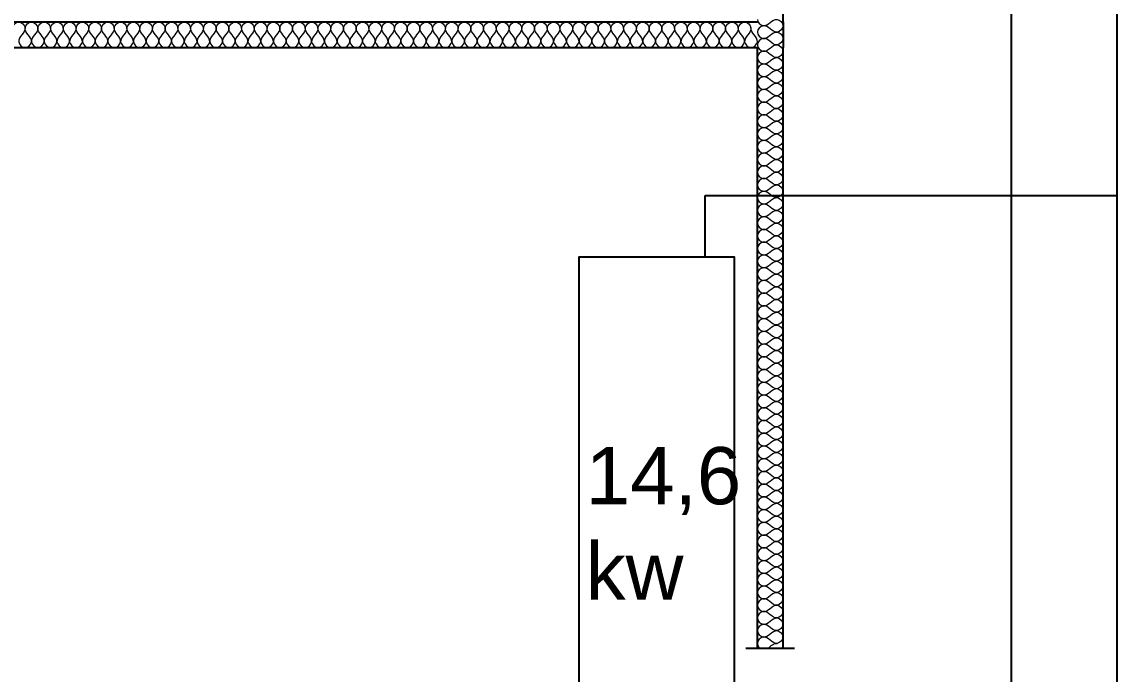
# Model space of a CAD drawing. Header units: metres. Extents: x 125 to 1179, y 511 to 749.
# Drawn here: x 306.93 to 354.77, y 577.43 to 605.92 of the extents above; entities that cross this region are included whole.
import ezdxf

# ---------------------------------------------------------------- set-up
doc = ezdxf.new("R2010")
doc.units = ezdxf.units.M
doc.layers.add('Text18', color=8, linetype='Continuous', lineweight=18)
doc.styles.get("Standard").update_dxf_attribs({"font": 'arial.ttf'})

msp = doc.modelspace()

# ---------------------------------------------------------------- linework, layer by layer
at = {"color": 152, "true_color": 0x2776bb}
for p, q in [((354.774, 566.675), (354.774, 691.675)), ((336.774, 595.64), (336.774, 598.34)), ((336.774, 598.34), (354.774, 598.34))]:
    msp.add_line(p, q, dxfattribs=at)
at = {"color": 30, "true_color": 0xf26722}
msp.add_line((350.148, 664.036), (350.148, 538.775), dxfattribs=at)
for p, q in [((340.186, 605.919), (340.186, 639.702)), ((140.186, 605.919), (339.062, 605.919)), ((340.186, 605.919), (340.186, 604.796)), ((140.186, 604.796), (339.062, 604.796)), ((339.062, 578.56), (339.062, 604.796)), ((340.186, 578.56), (340.186, 604.796)), ((338.562, 578.56), (340.686, 578.56))]:
    msp.add_line(p, q)
msp.add_lwpolyline([(338.062, 578.375), (338.062, 595.64), (331.262, 595.64), (331.262, 590.405), (331.262, 578.375), (331.262, 573.14), (338.062, 573.14)], close=True)
at = {"layer": 'Text18', "color": 0, "ltscale": 0.5}
for points, knots in [([(306.516, 605.658), (306.532, 605.778), (306.794, 606.039), (307.291, 605.543), (306.57, 605.16), (306.947, 604.796), (307.072, 604.796)], [2.217326, 2.217326, 2.217326, 2.217326, 2.553667, 2.890008, 3.49416, 3.830501, 3.830501, 3.830501, 3.830501]), ([(307.072, 605.658), (307.089, 605.778), (307.35, 606.039), (307.847, 605.543), (307.127, 605.16), (307.504, 604.796), (307.628, 604.796)], [2.217326, 2.217326, 2.217326, 2.217326, 2.553667, 2.890008, 3.49416, 3.830501, 3.830501, 3.830501, 3.830501]), ([(307.628, 605.658), (307.645, 605.778), (307.906, 606.039), (308.404, 605.543), (307.683, 605.16), (308.06, 604.796), (308.185, 604.796)], [2.217326, 2.217326, 2.217326, 2.217326, 2.553667, 2.890008, 3.49416, 3.830501, 3.830501, 3.830501, 3.830501]), ([(308.185, 605.658), (308.201, 605.778), (308.462, 606.039), (308.96, 605.543), (308.239, 605.16), (308.616, 604.796), (308.741, 604.796)], [2.217326, 2.217326, 2.217326, 2.217326, 2.553667, 2.890008, 3.49416, 3.830501, 3.830501, 3.830501, 3.830501]), ([(308.741, 605.658), (308.757, 605.778), (309.019, 606.039), (309.516, 605.543), (308.796, 605.16), (309.172, 604.796), (309.297, 604.796)], [2.217326, 2.217326, 2.217326, 2.217326, 2.553667, 2.890008, 3.49416, 3.830501, 3.830501, 3.830501, 3.830501]), ([(309.297, 605.658), (309.314, 605.778), (309.575, 606.039), (310.073, 605.543), (309.352, 605.16), (309.729, 604.796), (309.853, 604.796)], [2.217326, 2.217326, 2.217326, 2.217326, 2.553667, 2.890008, 3.49416, 3.830501, 3.830501, 3.830501, 3.830501]), ([(309.853, 605.658), (309.87, 605.778), (310.131, 606.039), (310.629, 605.543), (309.908, 605.16), (310.285, 604.796), (310.41, 604.796)], [2.217326, 2.217326, 2.217326, 2.217326, 2.553667, 2.890008, 3.49416, 3.830501, 3.830501, 3.830501, 3.830501]), ([(310.41, 605.658), (310.426, 605.778), (310.688, 606.039), (311.185, 605.543), (310.465, 605.16), (310.841, 604.796), (310.966, 604.796)], [2.217326, 2.217326, 2.217326, 2.217326, 2.553667, 2.890008, 3.49416, 3.830501, 3.830501, 3.830501, 3.830501]), ([(310.966, 605.658), (310.983, 605.778), (311.244, 606.039), (311.742, 605.543), (311.021, 605.16), (311.398, 604.796), (311.522, 604.796)], [2.217326, 2.217326, 2.217326, 2.217326, 2.553667, 2.890008, 3.49416, 3.830501, 3.830501, 3.830501, 3.830501]), ([(311.522, 605.658), (311.539, 605.778), (311.8, 606.039), (312.298, 605.543), (311.577, 605.16), (311.954, 604.796), (312.079, 604.796)], [2.217326, 2.217326, 2.217326, 2.217326, 2.553667, 2.890008, 3.49416, 3.830501, 3.830501, 3.830501, 3.830501]), ([(312.079, 605.658), (312.095, 605.778), (312.357, 606.039), (312.854, 605.543), (312.134, 605.16), (312.51, 604.796), (312.635, 604.796)], [2.217326, 2.217326, 2.217326, 2.217326, 2.553667, 2.890008, 3.49416, 3.830501, 3.830501, 3.830501, 3.830501]), ([(312.635, 605.658), (312.652, 605.778), (312.913, 606.039), (313.411, 605.543), (312.69, 605.16), (313.067, 604.796), (313.191, 604.796)], [2.217326, 2.217326, 2.217326, 2.217326, 2.553667, 2.890008, 3.49416, 3.830501, 3.830501, 3.830501, 3.830501]), ([(313.191, 605.658), (313.208, 605.778), (313.469, 606.039), (313.967, 605.543), (313.246, 605.16), (313.623, 604.796), (313.748, 604.796)], [2.217326, 2.217326, 2.217326, 2.217326, 2.553667, 2.890008, 3.49416, 3.830501, 3.830501, 3.830501, 3.830501]), ([(313.748, 605.658), (313.764, 605.778), (314.026, 606.039), (314.523, 605.543), (313.802, 605.16), (314.179, 604.796), (314.304, 604.796)], [2.217326, 2.217326, 2.217326, 2.217326, 2.553667, 2.890008, 3.49416, 3.830501, 3.830501, 3.830501, 3.830501]), ([(314.304, 605.658), (314.321, 605.778), (314.582, 606.039), (315.079, 605.543), (314.359, 605.16), (314.736, 604.796), (314.86, 604.796)], [2.217326, 2.217326, 2.217326, 2.217326, 2.553667, 2.890008, 3.49416, 3.830501, 3.830501, 3.830501, 3.830501]), ([(314.86, 605.658), (314.877, 605.778), (315.138, 606.039), (315.636, 605.543), (314.915, 605.16), (315.292, 604.796), (315.417, 604.796)], [2.217326, 2.217326, 2.217326, 2.217326, 2.553667, 2.890008, 3.49416, 3.830501, 3.830501, 3.830501, 3.830501]), ([(315.417, 605.658), (315.433, 605.778), (315.695, 606.039), (316.192, 605.543), (315.471, 605.16), (315.848, 604.796), (315.973, 604.796)], [2.217326, 2.217326, 2.217326, 2.217326, 2.553667, 2.890008, 3.49416, 3.830501, 3.830501, 3.830501, 3.830501]), ([(315.973, 605.658), (315.99, 605.778), (316.251, 606.039), (316.748, 605.543), (316.028, 605.16), (316.405, 604.796), (316.529, 604.796)], [2.217326, 2.217326, 2.217326, 2.217326, 2.553667, 2.890008, 3.49416, 3.830501, 3.830501, 3.830501, 3.830501]), ([(316.529, 605.658), (316.546, 605.778), (316.807, 606.039), (317.305, 605.543), (316.584, 605.16), (316.961, 604.796), (317.086, 604.796)], [2.217326, 2.217326, 2.217326, 2.217326, 2.553667, 2.890008, 3.49416, 3.830501, 3.830501, 3.830501, 3.830501]), ([(317.086, 605.658), (317.102, 605.778), (317.364, 606.039), (317.861, 605.543), (317.14, 605.16), (317.517, 604.796), (317.642, 604.796)], [2.217326, 2.217326, 2.217326, 2.217326, 2.553667, 2.890008, 3.49416, 3.830501, 3.830501, 3.830501, 3.830501]), ([(317.642, 605.658), (317.659, 605.778), (317.92, 606.039), (318.417, 605.543), (317.697, 605.16), (318.074, 604.796), (318.198, 604.796)], [2.217326, 2.217326, 2.217326, 2.217326, 2.553667, 2.890008, 3.49416, 3.830501, 3.830501, 3.830501, 3.830501]), ([(318.198, 605.658), (318.215, 605.778), (318.476, 606.039), (318.974, 605.543), (318.253, 605.16), (318.63, 604.796), (318.755, 604.796)], [2.217326, 2.217326, 2.217326, 2.217326, 2.553667, 2.890008, 3.49416, 3.830501, 3.830501, 3.830501, 3.830501]), ([(318.755, 605.658), (318.771, 605.778), (319.033, 606.039), (319.53, 605.543), (318.809, 605.16), (319.186, 604.796), (319.311, 604.796)], [2.217326, 2.217326, 2.217326, 2.217326, 2.553667, 2.890008, 3.49416, 3.830501, 3.830501, 3.830501, 3.830501]), ([(319.311, 605.658), (319.328, 605.778), (319.589, 606.039), (320.086, 605.543), (319.366, 605.16), (319.743, 604.796), (319.867, 604.796)], [2.217326, 2.217326, 2.217326, 2.217326, 2.553667, 2.890008, 3.49416, 3.830501, 3.830501, 3.830501, 3.830501]), ([(319.867, 605.658), (319.884, 605.778), (320.145, 606.039), (320.643, 605.543), (319.922, 605.16), (320.299, 604.796), (320.424, 604.796)], [2.217326, 2.217326, 2.217326, 2.217326, 2.553667, 2.890008, 3.49416, 3.830501, 3.830501, 3.830501, 3.830501]), ([(320.424, 605.658), (320.44, 605.778), (320.702, 606.039), (321.199, 605.543), (320.478, 605.16), (320.855, 604.796), (320.98, 604.796)], [2.217326, 2.217326, 2.217326, 2.217326, 2.553667, 2.890008, 3.49416, 3.830501, 3.830501, 3.830501, 3.830501]), ([(320.98, 605.658), (320.997, 605.778), (321.258, 606.039), (321.755, 605.543), (321.035, 605.16), (321.412, 604.796), (321.536, 604.796)], [2.217326, 2.217326, 2.217326, 2.217326, 2.553667, 2.890008, 3.49416, 3.830501, 3.830501, 3.830501, 3.830501]), ([(321.536, 605.658), (321.553, 605.778), (321.814, 606.039), (322.312, 605.543), (321.591, 605.16), (321.968, 604.796), (322.093, 604.796)], [2.217326, 2.217326, 2.217326, 2.217326, 2.553667, 2.890008, 3.49416, 3.830501, 3.830501, 3.830501, 3.830501]), ([(322.093, 605.658), (322.109, 605.778), (322.371, 606.039), (322.868, 605.543), (322.147, 605.16), (322.524, 604.796), (322.649, 604.796)], [2.217326, 2.217326, 2.217326, 2.217326, 2.553667, 2.890008, 3.49416, 3.830501, 3.830501, 3.830501, 3.830501]), ([(322.649, 605.658), (322.666, 605.778), (322.927, 606.039), (323.424, 605.543), (322.704, 605.16), (323.081, 604.796), (323.205, 604.796)], [2.217326, 2.217326, 2.217326, 2.217326, 2.553667, 2.890008, 3.49416, 3.830501, 3.830501, 3.830501, 3.830501]), ([(323.205, 605.658), (323.222, 605.778), (323.483, 606.039), (323.981, 605.543), (323.26, 605.16), (323.637, 604.796), (323.762, 604.796)], [2.217326, 2.217326, 2.217326, 2.217326, 2.553667, 2.890008, 3.49416, 3.830501, 3.830501, 3.830501, 3.830501]), ([(323.762, 605.658), (323.778, 605.778), (324.04, 606.039), (324.537, 605.543), (323.816, 605.16), (324.193, 604.796), (324.318, 604.796)], [2.217326, 2.217326, 2.217326, 2.217326, 2.553667, 2.890008, 3.49416, 3.830501, 3.830501, 3.830501, 3.830501]), ([(324.318, 605.658), (324.335, 605.778), (324.596, 606.039), (325.093, 605.543), (324.373, 605.16), (324.75, 604.796), (324.874, 604.796)], [2.217326, 2.217326, 2.217326, 2.217326, 2.553667, 2.890008, 3.49416, 3.830501, 3.830501, 3.830501, 3.830501]), ([(324.874, 605.658), (324.891, 605.778), (325.152, 606.039), (325.65, 605.543), (324.929, 605.16), (325.306, 604.796), (325.431, 604.796)], [2.217326, 2.217326, 2.217326, 2.217326, 2.553667, 2.890008, 3.49416, 3.830501, 3.830501, 3.830501, 3.830501]), ([(325.431, 605.658), (325.447, 605.778), (325.709, 606.039), (326.206, 605.543), (325.485, 605.16), (325.862, 604.796), (325.987, 604.796)], [2.217326, 2.217326, 2.217326, 2.217326, 2.553667, 2.890008, 3.49416, 3.830501, 3.830501, 3.830501, 3.830501]), ([(325.987, 605.658), (326.003, 605.778), (326.265, 606.039), (326.762, 605.543), (326.042, 605.16), (326.418, 604.796), (326.543, 604.796)], [2.217326, 2.217326, 2.217326, 2.217326, 2.553667, 2.890008, 3.49416, 3.830501, 3.830501, 3.830501, 3.830501]), ([(326.543, 605.658), (326.56, 605.778), (326.821, 606.039), (327.319, 605.543), (326.598, 605.16), (326.975, 604.796), (327.099, 604.796)], [2.217326, 2.217326, 2.217326, 2.217326, 2.553667, 2.890008, 3.49416, 3.830501, 3.830501, 3.830501, 3.830501]), ([(327.099, 605.658), (327.116, 605.778), (327.377, 606.039), (327.875, 605.543), (327.154, 605.16), (327.531, 604.796), (327.656, 604.796)], [2.217326, 2.217326, 2.217326, 2.217326, 2.553667, 2.890008, 3.49416, 3.830501, 3.830501, 3.830501, 3.830501]), ([(327.656, 605.658), (327.672, 605.778), (327.934, 606.039), (328.431, 605.543), (327.711, 605.16), (328.087, 604.796), (328.212, 604.796)], [2.217326, 2.217326, 2.217326, 2.217326, 2.553667, 2.890008, 3.49416, 3.830501, 3.830501, 3.830501, 3.830501]), ([(328.212, 605.658), (328.229, 605.778), (328.49, 606.039), (328.988, 605.543), (328.267, 605.16), (328.644, 604.796), (328.768, 604.796)], [2.217326, 2.217326, 2.217326, 2.217326, 2.553667, 2.890008, 3.49416, 3.830501, 3.830501, 3.830501, 3.830501]), ([(328.768, 605.658), (328.785, 605.778), (329.046, 606.039), (329.544, 605.543), (328.823, 605.16), (329.2, 604.796), (329.325, 604.796)], [2.217326, 2.217326, 2.217326, 2.217326, 2.553667, 2.890008, 3.49416, 3.830501, 3.830501, 3.830501, 3.830501]), ([(329.325, 605.658), (329.341, 605.778), (329.603, 606.039), (330.1, 605.543), (329.38, 605.16), (329.756, 604.796), (329.881, 604.796)], [2.217326, 2.217326, 2.217326, 2.217326, 2.553667, 2.890008, 3.49416, 3.830501, 3.830501, 3.830501, 3.830501]), ([(329.881, 605.658), (329.898, 605.778), (330.159, 606.039), (330.657, 605.543), (329.936, 605.16), (330.313, 604.796), (330.437, 604.796)], [2.217326, 2.217326, 2.217326, 2.217326, 2.553667, 2.890008, 3.49416, 3.830501, 3.830501, 3.830501, 3.830501]), ([(330.437, 605.658), (330.454, 605.778), (330.715, 606.039), (331.213, 605.543), (330.492, 605.16), (330.869, 604.796), (330.994, 604.796)], [2.217326, 2.217326, 2.217326, 2.217326, 2.553667, 2.890008, 3.49416, 3.830501, 3.830501, 3.830501, 3.830501]), ([(330.994, 605.658), (331.01, 605.778), (331.272, 606.039), (331.769, 605.543), (331.048, 605.16), (331.425, 604.796), (331.55, 604.796)], [2.217326, 2.217326, 2.217326, 2.217326, 2.553667, 2.890008, 3.49416, 3.830501, 3.830501, 3.830501, 3.830501]), ([(331.55, 605.658), (331.567, 605.778), (331.828, 606.039), (332.325, 605.543), (331.605, 605.16), (331.982, 604.796), (332.106, 604.796)], [2.217326, 2.217326, 2.217326, 2.217326, 2.553667, 2.890008, 3.49416, 3.830501, 3.830501, 3.830501, 3.830501]), ([(332.106, 605.658), (332.123, 605.778), (332.384, 606.039), (332.882, 605.543), (332.161, 605.16), (332.538, 604.796), (332.663, 604.796)], [2.217326, 2.217326, 2.217326, 2.217326, 2.553667, 2.890008, 3.49416, 3.830501, 3.830501, 3.830501, 3.830501]), ([(332.663, 605.658), (332.679, 605.778), (332.941, 606.039), (333.438, 605.543), (332.717, 605.16), (333.094, 604.796), (333.219, 604.796)], [2.217326, 2.217326, 2.217326, 2.217326, 2.553667, 2.890008, 3.49416, 3.830501, 3.830501, 3.830501, 3.830501]), ([(333.219, 605.658), (333.236, 605.778), (333.497, 606.039), (333.994, 605.543), (333.274, 605.16), (333.651, 604.796), (333.775, 604.796)], [2.217326, 2.217326, 2.217326, 2.217326, 2.553667, 2.890008, 3.49416, 3.830501, 3.830501, 3.830501, 3.830501]), ([(333.775, 605.658), (333.792, 605.778), (334.053, 606.039), (334.551, 605.543), (333.83, 605.16), (334.207, 604.796), (334.332, 604.796)], [2.217326, 2.217326, 2.217326, 2.217326, 2.553667, 2.890008, 3.49416, 3.830501, 3.830501, 3.830501, 3.830501]), ([(334.332, 605.658), (334.348, 605.778), (334.61, 606.039), (335.107, 605.543), (334.386, 605.16), (334.763, 604.796), (334.888, 604.796)], [2.217326, 2.217326, 2.217326, 2.217326, 2.553667, 2.890008, 3.49416, 3.830501, 3.830501, 3.830501, 3.830501]), ([(334.888, 605.658), (334.905, 605.778), (335.166, 606.039), (335.663, 605.543), (334.943, 605.16), (335.32, 604.796), (335.444, 604.796)], [2.217326, 2.217326, 2.217326, 2.217326, 2.553667, 2.890008, 3.49416, 3.830501, 3.830501, 3.830501, 3.830501]), ([(335.444, 605.658), (335.461, 605.778), (335.722, 606.039), (336.22, 605.543), (335.499, 605.16), (335.876, 604.796), (336.001, 604.796)], [2.217326, 2.217326, 2.217326, 2.217326, 2.553667, 2.890008, 3.49416, 3.830501, 3.830501, 3.830501, 3.830501]), ([(336.001, 605.658), (336.017, 605.778), (336.279, 606.039), (336.776, 605.543), (336.055, 605.16), (336.432, 604.796), (336.557, 604.796)], [2.217326, 2.217326, 2.217326, 2.217326, 2.553667, 2.890008, 3.49416, 3.830501, 3.830501, 3.830501, 3.830501]), ([(336.557, 605.658), (336.574, 605.778), (336.835, 606.039), (337.332, 605.543), (336.612, 605.16), (336.989, 604.796), (337.113, 604.796)], [2.217326, 2.217326, 2.217326, 2.217326, 2.553667, 2.890008, 3.49416, 3.830501, 3.830501, 3.830501, 3.830501]), ([(337.113, 605.658), (337.13, 605.778), (337.391, 606.039), (337.889, 605.543), (337.168, 605.16), (337.545, 604.796), (337.67, 604.796)], [2.217326, 2.217326, 2.217326, 2.217326, 2.553667, 2.890008, 3.49416, 3.830501, 3.830501, 3.830501, 3.830501]), ([(337.67, 605.658), (337.686, 605.778), (337.948, 606.039), (338.445, 605.543), (337.724, 605.16), (338.101, 604.796), (338.226, 604.796)], [2.217326, 2.217326, 2.217326, 2.217326, 2.553667, 2.890008, 3.49416, 3.830501, 3.830501, 3.830501, 3.830501]), ([(338.226, 605.658), (338.243, 605.778), (338.504, 606.039), (339.001, 605.543), (338.281, 605.16), (338.658, 604.796), (338.782, 604.796)], [2.217326, 2.217326, 2.217326, 2.217326, 2.553667, 2.890008, 3.49416, 3.830501, 3.830501, 3.830501, 3.830501]), ([(339.062, 606.03), (339.064, 605.899), (339.426, 605.534), (339.709, 606.06), (339.925, 606.03)], [1.2768335, 1.2768335, 1.2768335, 1.2768335, 1.6131741, 2.2173264, 2.2173264, 2.2173264, 2.2173264]), ([(339.925, 606.03), (340.045, 606.013), (340.305, 605.752), (339.81, 605.255), (339.427, 605.975), (339.063, 605.598), (339.062, 605.474)], [2.217326, 2.217326, 2.217326, 2.217326, 2.553667, 2.890008, 3.49416, 3.830501, 3.830501, 3.830501, 3.830501]), ([(307.072, 604.796), (307.203, 604.797), (307.568, 605.159), (307.042, 605.442), (307.072, 605.658)], [1.2768335, 1.2768335, 1.2768335, 1.2768335, 1.6131741, 2.2173264, 2.2173264, 2.2173264, 2.2173264]), ([(307.628, 604.796), (307.759, 604.797), (308.125, 605.159), (307.598, 605.442), (307.628, 605.658)], [1.2768335, 1.2768335, 1.2768335, 1.2768335, 1.6131741, 2.2173264, 2.2173264, 2.2173264, 2.2173264]), ([(308.185, 604.796), (308.315, 604.797), (308.681, 605.159), (308.155, 605.442), (308.185, 605.658)], [1.2768335, 1.2768335, 1.2768335, 1.2768335, 1.6131741, 2.2173264, 2.2173264, 2.2173264, 2.2173264]), ([(308.741, 604.796), (308.872, 604.797), (309.237, 605.159), (308.711, 605.442), (308.741, 605.658)], [1.2768335, 1.2768335, 1.2768335, 1.2768335, 1.6131741, 2.2173264, 2.2173264, 2.2173264, 2.2173264]), ([(309.297, 604.796), (309.428, 604.797), (309.793, 605.159), (309.267, 605.442), (309.297, 605.658)], [1.2768335, 1.2768335, 1.2768335, 1.2768335, 1.6131741, 2.2173264, 2.2173264, 2.2173264, 2.2173264]), ([(309.853, 604.796), (309.984, 604.797), (310.35, 605.159), (309.824, 605.442), (309.853, 605.658)], [1.2768335, 1.2768335, 1.2768335, 1.2768335, 1.6131741, 2.2173264, 2.2173264, 2.2173264, 2.2173264]), ([(310.41, 604.796), (310.541, 604.797), (310.906, 605.159), (310.38, 605.442), (310.41, 605.658)], [1.2768335, 1.2768335, 1.2768335, 1.2768335, 1.6131741, 2.2173264, 2.2173264, 2.2173264, 2.2173264]), ([(310.966, 604.796), (311.097, 604.797), (311.462, 605.159), (310.936, 605.442), (310.966, 605.658)], [1.2768335, 1.2768335, 1.2768335, 1.2768335, 1.6131741, 2.2173264, 2.2173264, 2.2173264, 2.2173264]), ([(311.522, 604.796), (311.653, 604.797), (312.019, 605.159), (311.493, 605.442), (311.522, 605.658)], [1.2768335, 1.2768335, 1.2768335, 1.2768335, 1.6131741, 2.2173264, 2.2173264, 2.2173264, 2.2173264]), ([(312.079, 604.796), (312.21, 604.797), (312.575, 605.159), (312.049, 605.442), (312.079, 605.658)], [1.2768335, 1.2768335, 1.2768335, 1.2768335, 1.6131741, 2.2173264, 2.2173264, 2.2173264, 2.2173264]), ([(312.635, 604.796), (312.766, 604.797), (313.131, 605.159), (312.605, 605.442), (312.635, 605.658)], [1.2768335, 1.2768335, 1.2768335, 1.2768335, 1.6131741, 2.2173264, 2.2173264, 2.2173264, 2.2173264]), ([(313.191, 604.796), (313.322, 604.797), (313.688, 605.159), (313.162, 605.442), (313.191, 605.658)], [1.2768335, 1.2768335, 1.2768335, 1.2768335, 1.6131741, 2.2173264, 2.2173264, 2.2173264, 2.2173264]), ([(313.748, 604.796), (313.878, 604.797), (314.244, 605.159), (313.718, 605.442), (313.748, 605.658)], [1.2768335, 1.2768335, 1.2768335, 1.2768335, 1.6131741, 2.2173264, 2.2173264, 2.2173264, 2.2173264]), ([(314.304, 604.796), (314.435, 604.797), (314.8, 605.159), (314.274, 605.442), (314.304, 605.658)], [1.2768335, 1.2768335, 1.2768335, 1.2768335, 1.6131741, 2.2173264, 2.2173264, 2.2173264, 2.2173264]), ([(314.86, 604.796), (314.991, 604.797), (315.357, 605.159), (314.83, 605.442), (314.86, 605.658)], [1.2768335, 1.2768335, 1.2768335, 1.2768335, 1.6131741, 2.2173264, 2.2173264, 2.2173264, 2.2173264]), ([(315.417, 604.796), (315.547, 604.797), (315.913, 605.159), (315.387, 605.442), (315.417, 605.658)], [1.2768335, 1.2768335, 1.2768335, 1.2768335, 1.6131741, 2.2173264, 2.2173264, 2.2173264, 2.2173264]), ([(315.973, 604.796), (316.104, 604.797), (316.469, 605.159), (315.943, 605.442), (315.973, 605.658)], [1.2768335, 1.2768335, 1.2768335, 1.2768335, 1.6131741, 2.2173264, 2.2173264, 2.2173264, 2.2173264]), ([(316.529, 604.796), (316.66, 604.797), (317.026, 605.159), (316.499, 605.442), (316.529, 605.658)], [1.2768335, 1.2768335, 1.2768335, 1.2768335, 1.6131741, 2.2173264, 2.2173264, 2.2173264, 2.2173264]), ([(317.086, 604.796), (317.216, 604.797), (317.582, 605.159), (317.056, 605.442), (317.086, 605.658)], [1.2768335, 1.2768335, 1.2768335, 1.2768335, 1.6131741, 2.2173264, 2.2173264, 2.2173264, 2.2173264]), ([(317.642, 604.796), (317.773, 604.797), (318.138, 605.159), (317.612, 605.442), (317.642, 605.658)], [1.2768335, 1.2768335, 1.2768335, 1.2768335, 1.6131741, 2.2173264, 2.2173264, 2.2173264, 2.2173264]), ([(318.198, 604.796), (318.329, 604.797), (318.695, 605.159), (318.168, 605.442), (318.198, 605.658)], [1.2768335, 1.2768335, 1.2768335, 1.2768335, 1.6131741, 2.2173264, 2.2173264, 2.2173264, 2.2173264]), ([(318.755, 604.796), (318.885, 604.797), (319.251, 605.159), (318.725, 605.442), (318.755, 605.658)], [1.2768335, 1.2768335, 1.2768335, 1.2768335, 1.6131741, 2.2173264, 2.2173264, 2.2173264, 2.2173264]), ([(319.311, 604.796), (319.442, 604.797), (319.807, 605.159), (319.281, 605.442), (319.311, 605.658)], [1.2768335, 1.2768335, 1.2768335, 1.2768335, 1.6131741, 2.2173264, 2.2173264, 2.2173264, 2.2173264]), ([(319.867, 604.796), (319.998, 604.797), (320.364, 605.159), (319.837, 605.442), (319.867, 605.658)], [1.2768335, 1.2768335, 1.2768335, 1.2768335, 1.6131741, 2.2173264, 2.2173264, 2.2173264, 2.2173264]), ([(320.424, 604.796), (320.554, 604.797), (320.92, 605.159), (320.394, 605.442), (320.424, 605.658)], [1.2768335, 1.2768335, 1.2768335, 1.2768335, 1.6131741, 2.2173264, 2.2173264, 2.2173264, 2.2173264]), ([(320.98, 604.796), (321.111, 604.797), (321.476, 605.159), (320.95, 605.442), (320.98, 605.658)], [1.2768335, 1.2768335, 1.2768335, 1.2768335, 1.6131741, 2.2173264, 2.2173264, 2.2173264, 2.2173264]), ([(321.536, 604.796), (321.667, 604.797), (322.033, 605.159), (321.506, 605.442), (321.536, 605.658)], [1.2768335, 1.2768335, 1.2768335, 1.2768335, 1.6131741, 2.2173264, 2.2173264, 2.2173264, 2.2173264]), ([(322.093, 604.796), (322.223, 604.797), (322.589, 605.159), (322.063, 605.442), (322.093, 605.658)], [1.2768335, 1.2768335, 1.2768335, 1.2768335, 1.6131741, 2.2173264, 2.2173264, 2.2173264, 2.2173264]), ([(322.649, 604.796), (322.78, 604.797), (323.145, 605.159), (322.619, 605.442), (322.649, 605.658)], [1.2768335, 1.2768335, 1.2768335, 1.2768335, 1.6131741, 2.2173264, 2.2173264, 2.2173264, 2.2173264]), ([(323.205, 604.796), (323.336, 604.797), (323.702, 605.159), (323.175, 605.442), (323.205, 605.658)], [1.2768335, 1.2768335, 1.2768335, 1.2768335, 1.6131741, 2.2173264, 2.2173264, 2.2173264, 2.2173264]), ([(323.762, 604.796), (323.892, 604.797), (324.258, 605.159), (323.732, 605.442), (323.762, 605.658)], [1.2768335, 1.2768335, 1.2768335, 1.2768335, 1.6131741, 2.2173264, 2.2173264, 2.2173264, 2.2173264]), ([(324.318, 604.796), (324.449, 604.797), (324.814, 605.159), (324.288, 605.442), (324.318, 605.658)], [1.2768335, 1.2768335, 1.2768335, 1.2768335, 1.6131741, 2.2173264, 2.2173264, 2.2173264, 2.2173264]), ([(324.874, 604.796), (325.005, 604.797), (325.371, 605.159), (324.844, 605.442), (324.874, 605.658)], [1.2768335, 1.2768335, 1.2768335, 1.2768335, 1.6131741, 2.2173264, 2.2173264, 2.2173264, 2.2173264]), ([(325.431, 604.796), (325.561, 604.797), (325.927, 605.159), (325.401, 605.442), (325.431, 605.658)], [1.2768335, 1.2768335, 1.2768335, 1.2768335, 1.6131741, 2.2173264, 2.2173264, 2.2173264, 2.2173264]), ([(325.987, 604.796), (326.118, 604.797), (326.483, 605.159), (325.957, 605.442), (325.987, 605.658)], [1.2768335, 1.2768335, 1.2768335, 1.2768335, 1.6131741, 2.2173264, 2.2173264, 2.2173264, 2.2173264]), ([(326.543, 604.796), (326.674, 604.797), (327.039, 605.159), (326.513, 605.442), (326.543, 605.658)], [1.2768335, 1.2768335, 1.2768335, 1.2768335, 1.6131741, 2.2173264, 2.2173264, 2.2173264, 2.2173264]), ([(327.099, 604.796), (327.23, 604.797), (327.596, 605.159), (327.07, 605.442), (327.099, 605.658)], [1.2768335, 1.2768335, 1.2768335, 1.2768335, 1.6131741, 2.2173264, 2.2173264, 2.2173264, 2.2173264]), ([(327.656, 604.796), (327.787, 604.797), (328.152, 605.159), (327.626, 605.442), (327.656, 605.658)], [1.2768335, 1.2768335, 1.2768335, 1.2768335, 1.6131741, 2.2173264, 2.2173264, 2.2173264, 2.2173264]), ([(328.212, 604.796), (328.343, 604.797), (328.708, 605.159), (328.182, 605.442), (328.212, 605.658)], [1.2768335, 1.2768335, 1.2768335, 1.2768335, 1.6131741, 2.2173264, 2.2173264, 2.2173264, 2.2173264]), ([(328.768, 604.796), (328.899, 604.797), (329.265, 605.159), (328.739, 605.442), (328.768, 605.658)], [1.2768335, 1.2768335, 1.2768335, 1.2768335, 1.6131741, 2.2173264, 2.2173264, 2.2173264, 2.2173264]), ([(329.325, 604.796), (329.456, 604.797), (329.821, 605.159), (329.295, 605.442), (329.325, 605.658)], [1.2768335, 1.2768335, 1.2768335, 1.2768335, 1.6131741, 2.2173264, 2.2173264, 2.2173264, 2.2173264]), ([(329.881, 604.796), (330.012, 604.797), (330.377, 605.159), (329.851, 605.442), (329.881, 605.658)], [1.2768335, 1.2768335, 1.2768335, 1.2768335, 1.6131741, 2.2173264, 2.2173264, 2.2173264, 2.2173264]), ([(330.437, 604.796), (330.568, 604.797), (330.934, 605.159), (330.408, 605.442), (330.437, 605.658)], [1.2768335, 1.2768335, 1.2768335, 1.2768335, 1.6131741, 2.2173264, 2.2173264, 2.2173264, 2.2173264]), ([(330.994, 604.796), (331.124, 604.797), (331.49, 605.159), (330.964, 605.442), (330.994, 605.658)], [1.2768335, 1.2768335, 1.2768335, 1.2768335, 1.6131741, 2.2173264, 2.2173264, 2.2173264, 2.2173264]), ([(331.55, 604.796), (331.681, 604.797), (332.046, 605.159), (331.52, 605.442), (331.55, 605.658)], [1.2768335, 1.2768335, 1.2768335, 1.2768335, 1.6131741, 2.2173264, 2.2173264, 2.2173264, 2.2173264]), ([(332.106, 604.796), (332.237, 604.797), (332.603, 605.159), (332.077, 605.442), (332.106, 605.658)], [1.2768335, 1.2768335, 1.2768335, 1.2768335, 1.6131741, 2.2173264, 2.2173264, 2.2173264, 2.2173264]), ([(332.663, 604.796), (332.793, 604.797), (333.159, 605.159), (332.633, 605.442), (332.663, 605.658)], [1.2768335, 1.2768335, 1.2768335, 1.2768335, 1.6131741, 2.2173264, 2.2173264, 2.2173264, 2.2173264]), ([(333.219, 604.796), (333.35, 604.797), (333.715, 605.159), (333.189, 605.442), (333.219, 605.658)], [1.2768335, 1.2768335, 1.2768335, 1.2768335, 1.6131741, 2.2173264, 2.2173264, 2.2173264, 2.2173264]), ([(333.775, 604.796), (333.906, 604.797), (334.272, 605.159), (333.745, 605.442), (333.775, 605.658)], [1.2768335, 1.2768335, 1.2768335, 1.2768335, 1.6131741, 2.2173264, 2.2173264, 2.2173264, 2.2173264]), ([(334.332, 604.796), (334.462, 604.797), (334.828, 605.159), (334.302, 605.442), (334.332, 605.658)], [1.2768335, 1.2768335, 1.2768335, 1.2768335, 1.6131741, 2.2173264, 2.2173264, 2.2173264, 2.2173264]), ([(334.888, 604.796), (335.019, 604.797), (335.384, 605.159), (334.858, 605.442), (334.888, 605.658)], [1.2768335, 1.2768335, 1.2768335, 1.2768335, 1.6131741, 2.2173264, 2.2173264, 2.2173264, 2.2173264]), ([(335.444, 604.796), (335.575, 604.797), (335.941, 605.159), (335.414, 605.442), (335.444, 605.658)], [1.2768335, 1.2768335, 1.2768335, 1.2768335, 1.6131741, 2.2173264, 2.2173264, 2.2173264, 2.2173264]), ([(336.001, 604.796), (336.131, 604.797), (336.497, 605.159), (335.971, 605.442), (336.001, 605.658)], [1.2768335, 1.2768335, 1.2768335, 1.2768335, 1.6131741, 2.2173264, 2.2173264, 2.2173264, 2.2173264]), ([(336.557, 604.796), (336.688, 604.797), (337.053, 605.159), (336.527, 605.442), (336.557, 605.658)], [1.2768335, 1.2768335, 1.2768335, 1.2768335, 1.6131741, 2.2173264, 2.2173264, 2.2173264, 2.2173264]), ([(337.113, 604.796), (337.244, 604.797), (337.61, 605.159), (337.083, 605.442), (337.113, 605.658)], [1.2768335, 1.2768335, 1.2768335, 1.2768335, 1.6131741, 2.2173264, 2.2173264, 2.2173264, 2.2173264]), ([(337.67, 604.796), (337.8, 604.797), (338.166, 605.159), (337.64, 605.442), (337.67, 605.658)], [1.2768335, 1.2768335, 1.2768335, 1.2768335, 1.6131741, 2.2173264, 2.2173264, 2.2173264, 2.2173264]), ([(338.226, 604.796), (338.357, 604.797), (338.722, 605.159), (338.196, 605.442), (338.226, 605.658)], [1.2768335, 1.2768335, 1.2768335, 1.2768335, 1.6131741, 2.2173264, 2.2173264, 2.2173264, 2.2173264]), ([(338.782, 604.796), (338.913, 604.797), (339.279, 605.159), (338.752, 605.442), (338.782, 605.658)], [1.2768335, 1.2768335, 1.2768335, 1.2768335, 1.6131741, 2.2173264, 2.2173264, 2.2173264, 2.2173264]), ([(339.062, 605.474), (339.064, 605.343), (339.426, 604.977), (339.709, 605.504), (339.925, 605.474)], [1.2768335, 1.2768335, 1.2768335, 1.2768335, 1.6131741, 2.2173264, 2.2173264, 2.2173264, 2.2173264]), ([(339.925, 605.474), (340.045, 605.457), (340.305, 605.196), (339.81, 604.698), (339.427, 605.419), (339.063, 605.042), (339.062, 604.917)], [2.217326, 2.217326, 2.217326, 2.217326, 2.553667, 2.890008, 3.49416, 3.830501, 3.830501, 3.830501, 3.830501]), ([(339.062, 604.917), (339.064, 604.787), (339.426, 604.421), (339.709, 604.947), (339.925, 604.917)], [1.2768335, 1.2768335, 1.2768335, 1.2768335, 1.6131741, 2.2173264, 2.2173264, 2.2173264, 2.2173264]), ([(339.925, 604.917), (340.045, 604.901), (340.305, 604.639), (339.81, 604.142), (339.427, 604.863), (339.063, 604.486), (339.062, 604.361)], [2.217326, 2.217326, 2.217326, 2.217326, 2.553667, 2.890008, 3.49416, 3.830501, 3.830501, 3.830501, 3.830501]), ([(339.062, 604.361), (339.064, 604.23), (339.426, 603.865), (339.709, 604.391), (339.925, 604.361)], [1.2768335, 1.2768335, 1.2768335, 1.2768335, 1.6131741, 2.2173264, 2.2173264, 2.2173264, 2.2173264]), ([(339.925, 604.361), (340.045, 604.344), (340.305, 604.083), (339.81, 603.586), (339.427, 604.306), (339.063, 603.929), (339.062, 603.805)], [2.217326, 2.217326, 2.217326, 2.217326, 2.553667, 2.890008, 3.49416, 3.830501, 3.830501, 3.830501, 3.830501]), ([(339.062, 603.805), (339.064, 603.674), (339.426, 603.309), (339.709, 603.835), (339.925, 603.805)], [1.2768335, 1.2768335, 1.2768335, 1.2768335, 1.6131741, 2.2173264, 2.2173264, 2.2173264, 2.2173264]), ([(339.925, 603.805), (340.045, 603.788), (340.305, 603.527), (339.81, 603.029), (339.427, 603.75), (339.063, 603.373), (339.062, 603.248)], [2.217326, 2.217326, 2.217326, 2.217326, 2.553667, 2.890008, 3.49416, 3.830501, 3.830501, 3.830501, 3.830501]), ([(339.062, 603.248), (339.064, 603.118), (339.426, 602.752), (339.709, 603.278), (339.925, 603.248)], [1.2768335, 1.2768335, 1.2768335, 1.2768335, 1.6131741, 2.2173264, 2.2173264, 2.2173264, 2.2173264]), ([(339.925, 603.248), (340.045, 603.232), (340.305, 602.971), (339.81, 602.473), (339.427, 603.194), (339.063, 602.817), (339.062, 602.692)], [2.217326, 2.217326, 2.217326, 2.217326, 2.553667, 2.890008, 3.49416, 3.830501, 3.830501, 3.830501, 3.830501]), ([(339.062, 602.692), (339.064, 602.561), (339.426, 602.196), (339.709, 602.722), (339.925, 602.692)], [1.2768335, 1.2768335, 1.2768335, 1.2768335, 1.6131741, 2.2173264, 2.2173264, 2.2173264, 2.2173264]), ([(339.925, 602.692), (340.045, 602.676), (340.305, 602.414), (339.81, 601.917), (339.427, 602.637), (339.063, 602.261), (339.062, 602.136)], [2.217326, 2.217326, 2.217326, 2.217326, 2.553667, 2.890008, 3.49416, 3.830501, 3.830501, 3.830501, 3.830501]), ([(339.062, 602.136), (339.064, 602.005), (339.426, 601.64), (339.709, 602.166), (339.925, 602.136)], [1.2768335, 1.2768335, 1.2768335, 1.2768335, 1.6131741, 2.2173264, 2.2173264, 2.2173264, 2.2173264]), ([(339.925, 602.136), (340.045, 602.119), (340.305, 601.858), (339.81, 601.36), (339.427, 602.081), (339.063, 601.704), (339.062, 601.58)], [2.217326, 2.217326, 2.217326, 2.217326, 2.553667, 2.890008, 3.49416, 3.830501, 3.830501, 3.830501, 3.830501]), ([(339.062, 601.58), (339.064, 601.449), (339.426, 601.083), (339.709, 601.609), (339.925, 601.58)], [1.2768335, 1.2768335, 1.2768335, 1.2768335, 1.6131741, 2.2173264, 2.2173264, 2.2173264, 2.2173264]), ([(339.925, 601.58), (340.045, 601.563), (340.305, 601.302), (339.81, 600.804), (339.427, 601.525), (339.063, 601.148), (339.062, 601.023)], [2.217326, 2.217326, 2.217326, 2.217326, 2.553667, 2.890008, 3.49416, 3.830501, 3.830501, 3.830501, 3.830501]), ([(339.062, 601.023), (339.064, 600.892), (339.426, 600.527), (339.709, 601.053), (339.925, 601.023)], [1.2768335, 1.2768335, 1.2768335, 1.2768335, 1.6131741, 2.2173264, 2.2173264, 2.2173264, 2.2173264]), ([(339.925, 601.023), (340.045, 601.007), (340.305, 600.745), (339.81, 600.248), (339.427, 600.968), (339.063, 600.592), (339.062, 600.467)], [2.217326, 2.217326, 2.217326, 2.217326, 2.553667, 2.890008, 3.49416, 3.830501, 3.830501, 3.830501, 3.830501]), ([(339.062, 600.467), (339.064, 600.336), (339.426, 599.971), (339.709, 600.497), (339.925, 600.467)], [1.2768335, 1.2768335, 1.2768335, 1.2768335, 1.6131741, 2.2173264, 2.2173264, 2.2173264, 2.2173264]), ([(339.925, 600.467), (340.045, 600.45), (340.305, 600.189), (339.81, 599.691), (339.427, 600.412), (339.063, 600.035), (339.062, 599.911)], [2.217326, 2.217326, 2.217326, 2.217326, 2.553667, 2.890008, 3.49416, 3.830501, 3.830501, 3.830501, 3.830501]), ([(339.062, 599.911), (339.064, 599.78), (339.426, 599.414), (339.709, 599.94), (339.925, 599.911)], [1.2768335, 1.2768335, 1.2768335, 1.2768335, 1.6131741, 2.2173264, 2.2173264, 2.2173264, 2.2173264]), ([(339.925, 599.911), (340.045, 599.894), (340.305, 599.633), (339.81, 599.135), (339.427, 599.856), (339.063, 599.479), (339.062, 599.354)], [2.217326, 2.217326, 2.217326, 2.217326, 2.553667, 2.890008, 3.49416, 3.830501, 3.830501, 3.830501, 3.830501]), ([(339.062, 599.354), (339.064, 599.223), (339.426, 598.858), (339.709, 599.384), (339.925, 599.354)], [1.2768335, 1.2768335, 1.2768335, 1.2768335, 1.6131741, 2.2173264, 2.2173264, 2.2173264, 2.2173264]), ([(339.925, 599.354), (340.045, 599.338), (340.305, 599.076), (339.81, 598.579), (339.427, 599.299), (339.063, 598.923), (339.062, 598.798)], [2.217326, 2.217326, 2.217326, 2.217326, 2.553667, 2.890008, 3.49416, 3.830501, 3.830501, 3.830501, 3.830501]), ([(339.062, 598.798), (339.064, 598.667), (339.426, 598.302), (339.709, 598.828), (339.925, 598.798)], [1.2768335, 1.2768335, 1.2768335, 1.2768335, 1.6131741, 2.2173264, 2.2173264, 2.2173264, 2.2173264]), ([(339.925, 598.798), (340.045, 598.781), (340.305, 598.52), (339.81, 598.023), (339.427, 598.743), (339.063, 598.366), (339.062, 598.242)], [2.217326, 2.217326, 2.217326, 2.217326, 2.553667, 2.890008, 3.49416, 3.830501, 3.830501, 3.830501, 3.830501]), ([(339.062, 598.242), (339.064, 598.111), (339.426, 597.745), (339.709, 598.271), (339.925, 598.242)], [1.2768335, 1.2768335, 1.2768335, 1.2768335, 1.6131741, 2.2173264, 2.2173264, 2.2173264, 2.2173264]), ([(339.925, 598.242), (340.045, 598.225), (340.305, 597.964), (339.81, 597.466), (339.427, 598.187), (339.063, 597.81), (339.062, 597.685)], [2.217326, 2.217326, 2.217326, 2.217326, 2.553667, 2.890008, 3.49416, 3.830501, 3.830501, 3.830501, 3.830501]), ([(339.062, 597.685), (339.064, 597.555), (339.426, 597.189), (339.709, 597.715), (339.925, 597.685)], [1.2768335, 1.2768335, 1.2768335, 1.2768335, 1.6131741, 2.2173264, 2.2173264, 2.2173264, 2.2173264]), ([(339.925, 597.685), (340.045, 597.669), (340.305, 597.407), (339.81, 596.91), (339.427, 597.631), (339.063, 597.254), (339.062, 597.129)], [2.217326, 2.217326, 2.217326, 2.217326, 2.553667, 2.890008, 3.49416, 3.830501, 3.830501, 3.830501, 3.830501]), ([(339.062, 597.129), (339.064, 596.998), (339.426, 596.633), (339.709, 597.159), (339.925, 597.129)], [1.2768335, 1.2768335, 1.2768335, 1.2768335, 1.6131741, 2.2173264, 2.2173264, 2.2173264, 2.2173264]), ([(339.925, 597.129), (340.045, 597.112), (340.305, 596.851), (339.81, 596.354), (339.427, 597.074), (339.063, 596.697), (339.062, 596.573)], [2.217326, 2.217326, 2.217326, 2.217326, 2.553667, 2.890008, 3.49416, 3.830501, 3.830501, 3.830501, 3.830501]), ([(339.062, 596.573), (339.064, 596.442), (339.426, 596.076), (339.709, 596.603), (339.925, 596.573)], [1.2768335, 1.2768335, 1.2768335, 1.2768335, 1.6131741, 2.2173264, 2.2173264, 2.2173264, 2.2173264]), ([(339.925, 596.573), (340.045, 596.556), (340.305, 596.295), (339.81, 595.797), (339.427, 596.518), (339.063, 596.141), (339.062, 596.016)], [2.217326, 2.217326, 2.217326, 2.217326, 2.553667, 2.890008, 3.49416, 3.830501, 3.830501, 3.830501, 3.830501]), ([(339.062, 596.016), (339.064, 595.886), (339.426, 595.52), (339.709, 596.046), (339.925, 596.016)], [1.2768335, 1.2768335, 1.2768335, 1.2768335, 1.6131741, 2.2173264, 2.2173264, 2.2173264, 2.2173264]), ([(339.925, 596.016), (340.045, 596), (340.305, 595.738), (339.81, 595.241), (339.427, 595.962), (339.063, 595.585), (339.062, 595.46)], [2.217326, 2.217326, 2.217326, 2.217326, 2.553667, 2.890008, 3.49416, 3.830501, 3.830501, 3.830501, 3.830501]), ([(339.062, 595.46), (339.064, 595.329), (339.426, 594.964), (339.709, 595.49), (339.925, 595.46)], [1.2768335, 1.2768335, 1.2768335, 1.2768335, 1.6131741, 2.2173264, 2.2173264, 2.2173264, 2.2173264]), ([(339.925, 595.46), (340.045, 595.443), (340.305, 595.182), (339.81, 594.685), (339.427, 595.405), (339.063, 595.028), (339.062, 594.904)], [2.217326, 2.217326, 2.217326, 2.217326, 2.553667, 2.890008, 3.49416, 3.830501, 3.830501, 3.830501, 3.830501]), ([(339.062, 594.904), (339.064, 594.773), (339.426, 594.407), (339.709, 594.934), (339.925, 594.904)], [1.2768335, 1.2768335, 1.2768335, 1.2768335, 1.6131741, 2.2173264, 2.2173264, 2.2173264, 2.2173264]), ([(339.925, 594.904), (340.045, 594.887), (340.305, 594.626), (339.81, 594.128), (339.427, 594.849), (339.063, 594.472), (339.062, 594.347)], [2.217326, 2.217326, 2.217326, 2.217326, 2.553667, 2.890008, 3.49416, 3.830501, 3.830501, 3.830501, 3.830501]), ([(339.062, 594.347), (339.064, 594.217), (339.426, 593.851), (339.709, 594.377), (339.925, 594.347)], [1.2768335, 1.2768335, 1.2768335, 1.2768335, 1.6131741, 2.2173264, 2.2173264, 2.2173264, 2.2173264]), ([(339.925, 594.347), (340.045, 594.331), (340.305, 594.069), (339.81, 593.572), (339.427, 594.293), (339.063, 593.916), (339.062, 593.791)], [2.217326, 2.217326, 2.217326, 2.217326, 2.553667, 2.890008, 3.49416, 3.830501, 3.830501, 3.830501, 3.830501]), ([(339.062, 593.791), (339.064, 593.66), (339.426, 593.295), (339.709, 593.821), (339.925, 593.791)], [1.2768335, 1.2768335, 1.2768335, 1.2768335, 1.6131741, 2.2173264, 2.2173264, 2.2173264, 2.2173264]), ([(339.925, 593.791), (340.045, 593.774), (340.305, 593.513), (339.81, 593.016), (339.427, 593.736), (339.063, 593.359), (339.062, 593.235)], [2.217326, 2.217326, 2.217326, 2.217326, 2.553667, 2.890008, 3.49416, 3.830501, 3.830501, 3.830501, 3.830501]), ([(339.062, 593.235), (339.064, 593.104), (339.426, 592.738), (339.709, 593.265), (339.925, 593.235)], [1.2768335, 1.2768335, 1.2768335, 1.2768335, 1.6131741, 2.2173264, 2.2173264, 2.2173264, 2.2173264]), ([(339.925, 593.235), (340.045, 593.218), (340.305, 592.957), (339.81, 592.459), (339.427, 593.18), (339.063, 592.803), (339.062, 592.678)], [2.217326, 2.217326, 2.217326, 2.217326, 2.553667, 2.890008, 3.49416, 3.830501, 3.830501, 3.830501, 3.830501]), ([(339.062, 592.678), (339.064, 592.548), (339.426, 592.182), (339.709, 592.708), (339.925, 592.678)], [1.2768335, 1.2768335, 1.2768335, 1.2768335, 1.6131741, 2.2173264, 2.2173264, 2.2173264, 2.2173264]), ([(339.925, 592.678), (340.045, 592.662), (340.305, 592.4), (339.81, 591.903), (339.427, 592.624), (339.063, 592.247), (339.062, 592.122)], [2.217326, 2.217326, 2.217326, 2.217326, 2.553667, 2.890008, 3.49416, 3.830501, 3.830501, 3.830501, 3.830501]), ([(339.062, 592.122), (339.064, 591.991), (339.426, 591.626), (339.709, 592.152), (339.925, 592.122)], [1.2768335, 1.2768335, 1.2768335, 1.2768335, 1.6131741, 2.2173264, 2.2173264, 2.2173264, 2.2173264]), ([(339.925, 592.122), (340.045, 592.105), (340.305, 591.844), (339.81, 591.347), (339.427, 592.067), (339.063, 591.69), (339.062, 591.566)], [2.217326, 2.217326, 2.217326, 2.217326, 2.553667, 2.890008, 3.49416, 3.830501, 3.830501, 3.830501, 3.830501]), ([(339.062, 591.566), (339.064, 591.435), (339.426, 591.069), (339.709, 591.596), (339.925, 591.566)], [1.2768335, 1.2768335, 1.2768335, 1.2768335, 1.6131741, 2.2173264, 2.2173264, 2.2173264, 2.2173264]), ([(339.925, 591.566), (340.045, 591.549), (340.305, 591.288), (339.81, 590.79), (339.427, 591.511), (339.063, 591.134), (339.062, 591.009)], [2.217326, 2.217326, 2.217326, 2.217326, 2.553667, 2.890008, 3.49416, 3.830501, 3.830501, 3.830501, 3.830501]), ([(339.062, 591.009), (339.064, 590.879), (339.426, 590.513), (339.709, 591.039), (339.925, 591.009)], [1.2768335, 1.2768335, 1.2768335, 1.2768335, 1.6131741, 2.2173264, 2.2173264, 2.2173264, 2.2173264]), ([(339.925, 591.009), (340.045, 590.993), (340.305, 590.731), (339.81, 590.234), (339.427, 590.955), (339.063, 590.578), (339.062, 590.453)], [2.217326, 2.217326, 2.217326, 2.217326, 2.553667, 2.890008, 3.49416, 3.830501, 3.830501, 3.830501, 3.830501]), ([(339.062, 590.453), (339.064, 590.322), (339.426, 589.957), (339.709, 590.483), (339.925, 590.453)], [1.2768335, 1.2768335, 1.2768335, 1.2768335, 1.6131741, 2.2173264, 2.2173264, 2.2173264, 2.2173264]), ([(339.925, 590.453), (340.045, 590.436), (340.305, 590.175), (339.81, 589.678), (339.427, 590.398), (339.063, 590.021), (339.062, 589.897)], [2.217326, 2.217326, 2.217326, 2.217326, 2.553667, 2.890008, 3.49416, 3.830501, 3.830501, 3.830501, 3.830501]), ([(339.062, 589.897), (339.064, 589.766), (339.426, 589.4), (339.709, 589.927), (339.925, 589.897)], [1.2768335, 1.2768335, 1.2768335, 1.2768335, 1.6131741, 2.2173264, 2.2173264, 2.2173264, 2.2173264]), ([(339.925, 589.897), (340.045, 589.88), (340.305, 589.619), (339.81, 589.121), (339.427, 589.842), (339.063, 589.465), (339.062, 589.34)], [2.217326, 2.217326, 2.217326, 2.217326, 2.553667, 2.890008, 3.49416, 3.830501, 3.830501, 3.830501, 3.830501]), ([(339.062, 589.34), (339.064, 589.21), (339.426, 588.844), (339.709, 589.37), (339.925, 589.34)], [1.2768335, 1.2768335, 1.2768335, 1.2768335, 1.6131741, 2.2173264, 2.2173264, 2.2173264, 2.2173264]), ([(339.925, 589.34), (340.045, 589.324), (340.305, 589.062), (339.81, 588.565), (339.427, 589.286), (339.063, 588.909), (339.062, 588.784)], [2.217326, 2.217326, 2.217326, 2.217326, 2.553667, 2.890008, 3.49416, 3.830501, 3.830501, 3.830501, 3.830501]), ([(339.062, 588.784), (339.064, 588.653), (339.426, 588.288), (339.709, 588.814), (339.925, 588.784)], [1.2768335, 1.2768335, 1.2768335, 1.2768335, 1.6131741, 2.2173264, 2.2173264, 2.2173264, 2.2173264]), ([(339.925, 588.784), (340.045, 588.767), (340.305, 588.506), (339.81, 588.009), (339.427, 588.729), (339.063, 588.352), (339.062, 588.228)], [2.217326, 2.217326, 2.217326, 2.217326, 2.553667, 2.890008, 3.49416, 3.830501, 3.830501, 3.830501, 3.830501]), ([(339.062, 588.228), (339.064, 588.097), (339.426, 587.731), (339.709, 588.258), (339.925, 588.228)], [1.2768335, 1.2768335, 1.2768335, 1.2768335, 1.6131741, 2.2173264, 2.2173264, 2.2173264, 2.2173264]), ([(339.925, 588.228), (340.045, 588.211), (340.305, 587.95), (339.81, 587.452), (339.427, 588.173), (339.063, 587.796), (339.062, 587.671)], [2.217326, 2.217326, 2.217326, 2.217326, 2.553667, 2.890008, 3.49416, 3.830501, 3.830501, 3.830501, 3.830501]), ([(339.062, 587.671), (339.064, 587.541), (339.426, 587.175), (339.709, 587.701), (339.925, 587.671)], [1.2768335, 1.2768335, 1.2768335, 1.2768335, 1.6131741, 2.2173264, 2.2173264, 2.2173264, 2.2173264]), ([(339.925, 587.671), (340.045, 587.655), (340.305, 587.393), (339.81, 586.896), (339.427, 587.617), (339.063, 587.24), (339.062, 587.115)], [2.217326, 2.217326, 2.217326, 2.217326, 2.553667, 2.890008, 3.49416, 3.830501, 3.830501, 3.830501, 3.830501]), ([(339.062, 587.115), (339.064, 586.984), (339.426, 586.619), (339.709, 587.145), (339.925, 587.115)], [1.2768335, 1.2768335, 1.2768335, 1.2768335, 1.6131741, 2.2173264, 2.2173264, 2.2173264, 2.2173264]), ([(339.925, 587.115), (340.045, 587.098), (340.305, 586.837), (339.81, 586.34), (339.427, 587.06), (339.063, 586.683), (339.062, 586.559)], [2.217326, 2.217326, 2.217326, 2.217326, 2.553667, 2.890008, 3.49416, 3.830501, 3.830501, 3.830501, 3.830501]), ([(339.062, 586.559), (339.064, 586.428), (339.426, 586.062), (339.709, 586.589), (339.925, 586.559)], [1.2768335, 1.2768335, 1.2768335, 1.2768335, 1.6131741, 2.2173264, 2.2173264, 2.2173264, 2.2173264]), ([(339.925, 586.559), (340.045, 586.542), (340.305, 586.281), (339.81, 585.783), (339.427, 586.504), (339.063, 586.127), (339.062, 586.002)], [2.217326, 2.217326, 2.217326, 2.217326, 2.553667, 2.890008, 3.49416, 3.830501, 3.830501, 3.830501, 3.830501]), ([(339.062, 586.002), (339.064, 585.872), (339.426, 585.506), (339.709, 586.032), (339.925, 586.002)], [1.2768335, 1.2768335, 1.2768335, 1.2768335, 1.6131741, 2.2173264, 2.2173264, 2.2173264, 2.2173264]), ([(339.925, 586.002), (340.045, 585.986), (340.305, 585.725), (339.81, 585.227), (339.427, 585.948), (339.063, 585.571), (339.062, 585.446)], [2.217326, 2.217326, 2.217326, 2.217326, 2.553667, 2.890008, 3.49416, 3.830501, 3.830501, 3.830501, 3.830501]), ([(339.062, 585.446), (339.064, 585.315), (339.426, 584.95), (339.709, 585.476), (339.925, 585.446)], [1.2768335, 1.2768335, 1.2768335, 1.2768335, 1.6131741, 2.2173264, 2.2173264, 2.2173264, 2.2173264]), ([(339.925, 585.446), (340.045, 585.43), (340.305, 585.168), (339.81, 584.671), (339.427, 585.391), (339.063, 585.015), (339.062, 584.89)], [2.217326, 2.217326, 2.217326, 2.217326, 2.553667, 2.890008, 3.49416, 3.830501, 3.830501, 3.830501, 3.830501]), ([(339.062, 584.89), (339.064, 584.759), (339.426, 584.394), (339.709, 584.92), (339.925, 584.89)], [1.2768335, 1.2768335, 1.2768335, 1.2768335, 1.6131741, 2.2173264, 2.2173264, 2.2173264, 2.2173264]), ([(339.925, 584.89), (340.045, 584.873), (340.305, 584.612), (339.81, 584.114), (339.427, 584.835), (339.063, 584.458), (339.062, 584.334)], [2.217326, 2.217326, 2.217326, 2.217326, 2.553667, 2.890008, 3.49416, 3.830501, 3.830501, 3.830501, 3.830501]), ([(339.062, 584.334), (339.064, 584.203), (339.426, 583.837), (339.709, 584.363), (339.925, 584.334)], [1.2768335, 1.2768335, 1.2768335, 1.2768335, 1.6131741, 2.2173264, 2.2173264, 2.2173264, 2.2173264]), ([(339.925, 584.334), (340.045, 584.317), (340.305, 584.056), (339.81, 583.558), (339.427, 584.279), (339.063, 583.902), (339.062, 583.777)], [2.217326, 2.217326, 2.217326, 2.217326, 2.553667, 2.890008, 3.49416, 3.830501, 3.830501, 3.830501, 3.830501]), ([(339.062, 583.777), (339.064, 583.646), (339.426, 583.281), (339.709, 583.807), (339.925, 583.777)], [1.2768335, 1.2768335, 1.2768335, 1.2768335, 1.6131741, 2.2173264, 2.2173264, 2.2173264, 2.2173264]), ([(339.925, 583.777), (340.045, 583.761), (340.305, 583.499), (339.81, 583.002), (339.427, 583.722), (339.063, 583.346), (339.062, 583.221)], [2.217326, 2.217326, 2.217326, 2.217326, 2.553667, 2.890008, 3.49416, 3.830501, 3.830501, 3.830501, 3.830501]), ([(339.062, 583.221), (339.064, 583.09), (339.426, 582.725), (339.709, 583.251), (339.925, 583.221)], [1.2768335, 1.2768335, 1.2768335, 1.2768335, 1.6131741, 2.2173264, 2.2173264, 2.2173264, 2.2173264]), ([(339.925, 583.221), (340.045, 583.204), (340.305, 582.943), (339.81, 582.445), (339.427, 583.166), (339.063, 582.789), (339.062, 582.665)], [2.217326, 2.217326, 2.217326, 2.217326, 2.553667, 2.890008, 3.49416, 3.830501, 3.830501, 3.830501, 3.830501]), ([(339.062, 582.665), (339.064, 582.534), (339.426, 582.168), (339.709, 582.694), (339.925, 582.665)], [1.2768335, 1.2768335, 1.2768335, 1.2768335, 1.6131741, 2.2173264, 2.2173264, 2.2173264, 2.2173264]), ([(339.925, 582.665), (340.045, 582.648), (340.305, 582.387), (339.81, 581.889), (339.427, 582.61), (339.063, 582.233), (339.062, 582.108)], [2.217326, 2.217326, 2.217326, 2.217326, 2.553667, 2.890008, 3.49416, 3.830501, 3.830501, 3.830501, 3.830501]), ([(339.062, 582.108), (339.064, 581.977), (339.426, 581.612), (339.709, 582.138), (339.925, 582.108)], [1.2768335, 1.2768335, 1.2768335, 1.2768335, 1.6131741, 2.2173264, 2.2173264, 2.2173264, 2.2173264]), ([(339.925, 582.108), (340.045, 582.092), (340.305, 581.83), (339.81, 581.333), (339.427, 582.053), (339.063, 581.677), (339.062, 581.552)], [2.217326, 2.217326, 2.217326, 2.217326, 2.553667, 2.890008, 3.49416, 3.830501, 3.830501, 3.830501, 3.830501]), ([(339.062, 581.552), (339.064, 581.421), (339.426, 581.056), (339.709, 581.582), (339.925, 581.552)], [1.2768335, 1.2768335, 1.2768335, 1.2768335, 1.6131741, 2.2173264, 2.2173264, 2.2173264, 2.2173264]), ([(339.925, 581.552), (340.045, 581.535), (340.305, 581.274), (339.81, 580.777), (339.427, 581.497), (339.063, 581.12), (339.062, 580.996)], [2.217326, 2.217326, 2.217326, 2.217326, 2.553667, 2.890008, 3.49416, 3.830501, 3.830501, 3.830501, 3.830501]), ([(339.062, 580.996), (339.064, 580.865), (339.426, 580.499), (339.709, 581.025), (339.925, 580.996)], [1.2768335, 1.2768335, 1.2768335, 1.2768335, 1.6131741, 2.2173264, 2.2173264, 2.2173264, 2.2173264]), ([(339.925, 580.996), (340.045, 580.979), (340.305, 580.718), (339.81, 580.22), (339.427, 580.941), (339.063, 580.564), (339.062, 580.439)], [2.217326, 2.217326, 2.217326, 2.217326, 2.553667, 2.890008, 3.49416, 3.830501, 3.830501, 3.830501, 3.830501]), ([(339.062, 580.439), (339.064, 580.309), (339.426, 579.943), (339.709, 580.469), (339.925, 580.439)], [1.2768335, 1.2768335, 1.2768335, 1.2768335, 1.6131741, 2.2173264, 2.2173264, 2.2173264, 2.2173264]), ([(339.925, 580.439), (340.045, 580.423), (340.305, 580.161), (339.81, 579.664), (339.427, 580.385), (339.063, 580.008), (339.062, 579.883)], [2.217326, 2.217326, 2.217326, 2.217326, 2.553667, 2.890008, 3.49416, 3.830501, 3.830501, 3.830501, 3.830501]), ([(339.062, 579.883), (339.064, 579.752), (339.426, 579.387), (339.709, 579.913), (339.925, 579.883)], [1.2768335, 1.2768335, 1.2768335, 1.2768335, 1.6131741, 2.2173264, 2.2173264, 2.2173264, 2.2173264]), ([(339.925, 579.883), (340.045, 579.866), (340.305, 579.605), (339.81, 579.108), (339.427, 579.828), (339.063, 579.451), (339.062, 579.327)], [2.217326, 2.217326, 2.217326, 2.217326, 2.553667, 2.890008, 3.49416, 3.830501, 3.830501, 3.830501, 3.830501]), ([(339.062, 579.327), (339.064, 579.196), (339.426, 578.83), (339.709, 579.357), (339.925, 579.327)], [1.2768335, 1.2768335, 1.2768335, 1.2768335, 1.6131741, 2.2173264, 2.2173264, 2.2173264, 2.2173264]), ([(339.925, 579.327), (340.045, 579.31), (340.305, 579.049), (339.81, 578.551), (339.427, 579.272), (339.063, 578.895), (339.062, 578.77)], [2.217326, 2.217326, 2.217326, 2.217326, 2.553667, 2.890008, 3.49416, 3.830501, 3.830501, 3.830501, 3.830501])]:
    msp.add_open_spline(points, degree=3, knots=knots, dxfattribs=at)
for points in [[(339.062, 578.77), (339.063, 578.692), (339.11, 578.613), (339.173, 578.56)], [(339.522, 578.56), (339.654, 578.649), (339.782, 578.79), (339.925, 578.77)]]:
    msp.add_open_spline(points, degree=3, dxfattribs=at)

# ---------------------------------------------------------------- texts
at = {"color": 242, "true_color": 0xcd2027, "insert": (331.56, 587.346), "char_height": 2.5, "attachment_point": 1}
msp.add_mtext_dynamic_manual_height_columns('{\\C256;14,6^Jkw}', width=5.52343, gutter_width=12.5, heights=[0], dxfattribs=at)

doc.saveas('drawing.dxf')
